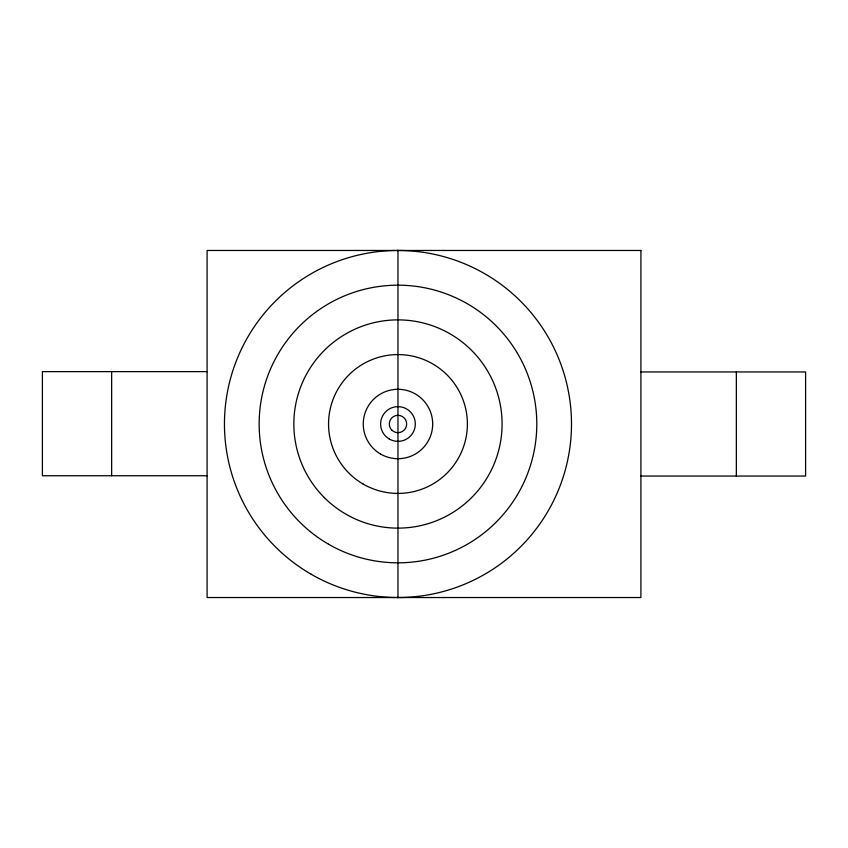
<?xml version="1.0" encoding="UTF-8"?>
<svg xmlns="http://www.w3.org/2000/svg" width="848" height="848" viewBox="0 0 848 848"><rect width="100%" height="100%" fill="white"/><g stroke="black" fill="none" stroke-linecap="round" stroke-linejoin="round"><path stroke-width="1.27" d="M207.092 371.625L42.4 371.625L42.4 475.749L207.092 475.749M640.908 371.943L805.6 371.943L805.6 476.057L640.908 476.057M736.35 371.943L736.35 476.057M397.966 250.467L397.966 597.533M111.65 371.625L111.65 475.749M640.908 250.467L207.092 250.467L207.092 597.533L640.908 597.533L640.908 250.467M311.205 574.276A173.533 173.533 0 0 0 571.499 424A173.533 173.533 0 0 0 311.205 273.724A173.533 173.533 0 0 0 311.205 574.276M328.558 544.225A138.828 138.828 0 0 0 536.795 424A138.828 138.828 0 0 0 328.558 303.775A138.828 138.828 0 0 0 328.558 544.225M324.349 497.628A104.113 104.113 0 0 0 498.539 450.945A104.113 104.113 0 0 0 371.021 323.427A104.113 104.113 0 0 0 324.349 497.628M363.262 484.113A69.409 69.409 0 0 0 467.386 424A69.409 69.409 0 0 0 363.262 363.887A69.409 69.409 0 0 0 363.262 484.113M380.614 454.051A34.704 34.704 0 0 0 432.681 424A34.704 34.704 0 0 0 380.614 393.949A34.704 34.704 0 0 0 380.614 454.051M389.296 439.031A17.352 17.352 0 0 0 415.319 424A17.352 17.352 0 0 0 389.296 408.969A17.352 17.352 0 0 0 389.296 439.031M391.84 430.137A8.681 8.681 0 0 0 406.351 426.247A8.681 8.681 0 0 0 395.73 415.615A8.681 8.681 0 0 0 391.84 430.137"/></g></svg>
